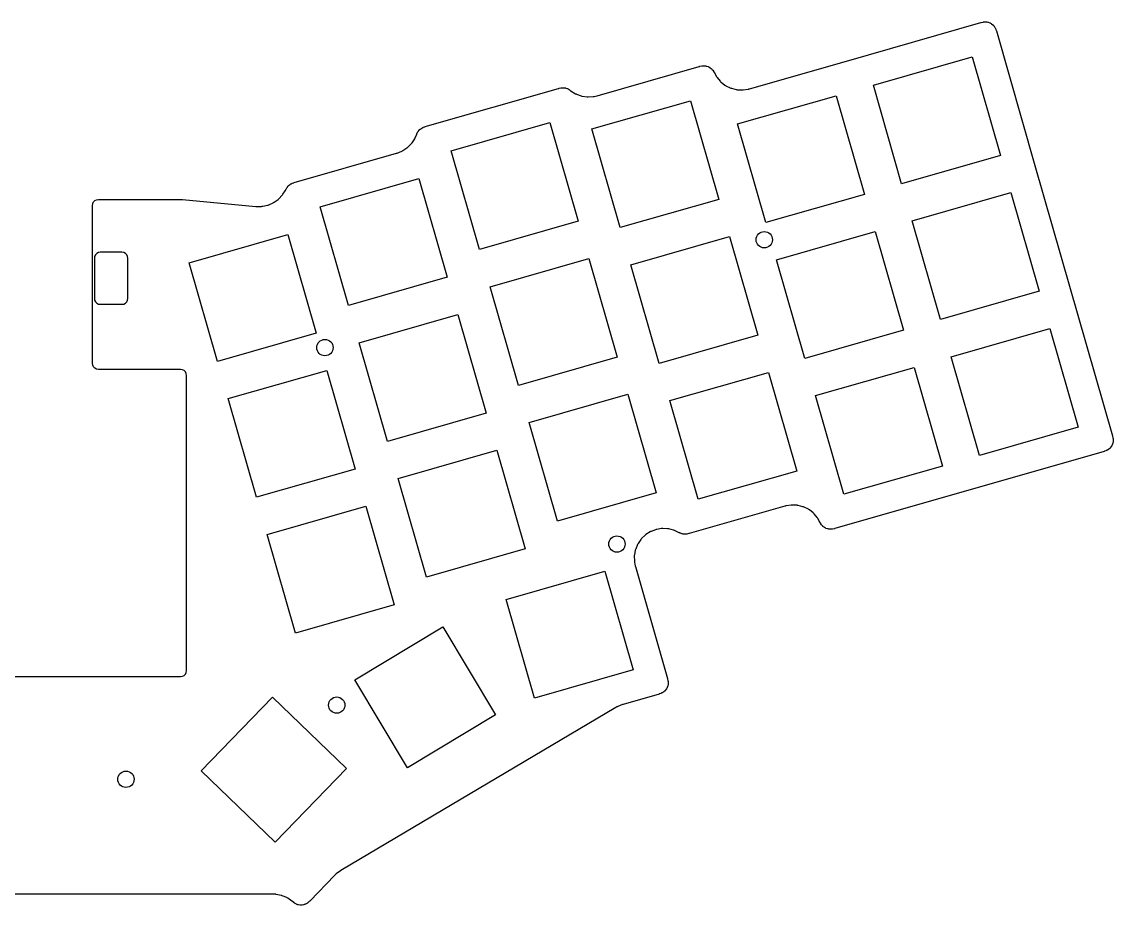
# Model space of a CAD drawing. Header units: millimetres. Extents: x 30 to 324, y -149 to -30.
# Drawn here: x 177 to 323.7, y -148.5 to -29.8 of the extents above; entities that cross this region are included whole.
import ezdxf

# ---------------------------------------------------------------- set-up
doc = ezdxf.new("R2010")
doc.units = ezdxf.units.MM
doc.layers.add('Edge.Cuts', color=254, linetype='CONTINUOUS', true_color=0xd0d2cd)

msp = doc.modelspace()

# ---------------------------------------------------------------- linework, layer by layer
at = {"layer": 'Edge.Cuts', "linetype": 'CONTINUOUS'}
for p, q in [((287.836016, -35.044995), (305.908811, -29.862231)), ((305.908811, -29.862231), (305.941165, -29.853681)), ((305.941165, -29.853681), (305.973848, -29.846491)), ((305.973848, -29.846491), (306.230992, -29.79554)), ((306.230992, -29.79554), (306.264107, -29.789699)), ((306.264107, -29.789699), (306.29744, -29.785255)), ((306.29744, -29.785255), (306.350415, -29.779322)), ((306.350415, -29.779322), (306.389059, -29.77594)), ((306.389059, -29.77594), (306.427823, -29.774435)), ((306.427823, -29.774435), (306.637695, -29.771383)), ((306.637695, -29.771383), (306.663923, -29.772098)), ((306.663923, -29.772098), (306.69, -29.775)), ((306.69, -29.775), (306.69068, -29.775105)), ((306.69068, -29.775105), (306.715924, -29.779403)), ((306.715924, -29.779403), (306.741019, -29.784506)), ((306.741019, -29.784506), (306.835265, -29.805253)), ((306.835265, -29.805253), (306.874727, -29.814997)), ((306.874727, -29.814997), (306.913643, -29.826733)), ((306.913643, -29.826733), (307.111361, -29.89188)), ((307.111361, -29.89188), (307.13559, -29.900972)), ((307.13559, -29.900972), (307.159, -29.912)), ((307.159, -29.912), (307.181782, -29.924384)), ((307.181782, -29.924384), (307.20413, -29.937534)), ((307.20413, -29.937534), (307.286928, -29.988165)), ((307.286928, -29.988165), (307.320438, -30.009823)), ((307.320438, -30.009823), (307.352827, -30.033125)), ((307.352827, -30.033125), (307.519141, -30.15919)), ((307.519141, -30.15919), (307.539283, -30.175798)), ((307.539283, -30.175798), (307.558, -30.194)), ((307.558, -30.194), (307.575664, -30.213296)), ((307.575664, -30.213296), (307.592661, -30.233185)), ((307.592661, -30.233185), (307.655139, -30.308881)), ((307.655139, -30.308881), (307.679237, -30.33957)), ((307.679237, -30.33957), (307.701808, -30.371398)), ((307.701808, -30.371398), (307.814725, -30.53914)), ((307.814725, -30.53914), (307.850175, -30.597538)), ((307.850175, -30.597538), (307.88, -30.659)), ((307.88, -30.659), (307.89712, -30.698946)), ((307.89712, -30.698946), (307.906634, -30.722143)), ((307.906634, -30.722143), (307.915417, -30.745627)), ((307.915417, -30.745627), (307.98154, -30.931251)), ((307.98154, -30.931251), (307.989622, -30.955121)), ((307.989622, -30.955121), (307.996948, -30.979234)), ((307.996948, -30.979234), (313.191993, -49.099977)), ((274.805495, -38.781138), (287.835983, -35.045005)), ((287.835983, -35.045005), (287.836, -35.045)), ((287.836, -35.045), (287.836016, -35.044995)), ((291.465396, -38.269192), (304.730807, -34.465396)), ((304.730807, -34.465396), (308.534603, -47.730807)), ((254.348329, -39.705597), (268.071814, -35.77023)), ((268.071814, -35.77023), (268.104164, -35.761681)), ((268.104164, -35.761681), (268.136845, -35.754492)), ((268.136845, -35.754492), (268.393992, -35.70354)), ((268.393992, -35.70354), (268.427107, -35.697699)), ((268.427107, -35.697699), (268.46044, -35.693255)), ((268.46044, -35.693255), (268.513415, -35.687322)), ((268.513415, -35.687322), (268.552059, -35.68394)), ((268.552059, -35.68394), (268.590823, -35.682435)), ((268.590823, -35.682435), (268.801191, -35.679375)), ((268.801191, -35.679375), (268.826922, -35.680096)), ((268.826922, -35.680096), (268.8525, -35.683)), ((268.8525, -35.683), (268.853857, -35.683213)), ((268.853857, -35.683213), (268.877931, -35.687367)), ((268.877931, -35.687367), (268.901866, -35.692254)), ((268.901866, -35.692254), (268.99771, -35.713351)), ((268.99771, -35.713351), (269.036733, -35.722975)), ((269.036733, -35.722975), (269.075225, -35.734547)), ((269.075225, -35.734547), (269.274128, -35.799836)), ((269.274128, -35.799836), (269.298531, -35.809086)), ((269.298531, -35.809086), (269.322, -35.8205)), ((269.322, -35.8205), (269.328913, -35.824257)), ((269.328913, -35.824257), (269.344896, -35.833182)), ((269.344896, -35.833182), (269.36067, -35.84247)), ((269.36067, -35.84247), (269.447025, -35.894655)), ((269.447025, -35.894655), (269.483344, -35.917964)), ((269.483344, -35.917964), (269.518354, -35.943197)), ((269.518354, -35.943197), (269.682475, -36.068348)), ((269.682475, -36.068348), (269.702368, -36.084713)), ((269.702368, -36.084713), (269.721, -36.1025)), ((269.721, -36.1025), (269.738608, -36.121352)), ((269.738608, -36.121352), (269.755431, -36.140907)), ((269.755431, -36.140907), (269.81814, -36.216881)), ((269.81814, -36.216881), (269.842237, -36.247569)), ((269.842237, -36.247569), (269.864808, -36.279398)), ((269.864808, -36.279398), (270.014849, -36.50229)), ((270.014849, -36.50229), (270.015836, -36.504073)), ((270.015836, -36.504073), (270.0165, -36.506)), ((270.0165, -36.506), (270.017137, -36.507944)), ((270.017137, -36.507944), (270.018045, -36.509777)), ((270.018045, -36.509777), (270.022, -36.5165)), ((270.022, -36.5165), (270.026803, -36.525104)), ((270.026803, -36.525104), (270.031211, -36.533917)), ((270.031211, -36.533917), (270.043523, -36.559989)), ((270.043523, -36.559989), (270.044154, -36.560555)), ((270.044154, -36.560555), (270.045, -36.5605)), ((270.045, -36.5605), (270.045866, -36.56043)), ((270.045866, -36.56043), (270.04654, -36.560979)), ((270.04654, -36.560979), (270.368572, -37.144552)), ((270.368572, -37.144552), (270.411412, -37.213636)), ((270.411412, -37.213636), (270.461041, -37.278015)), ((270.461041, -37.278015), (270.88125, -37.769325)), ((270.88125, -37.769325), (270.936835, -37.82803)), ((270.936835, -37.82803), (270.998061, -37.880825)), ((270.998061, -37.880825), (271.508709, -38.277996)), ((231.223223, -43.866055), (249.153744, -38.724962)), ((249.153744, -38.724962), (249.185156, -38.716642)), ((249.185156, -38.716642), (249.21688, -38.709604)), ((249.21688, -38.709604), (249.475423, -38.657736)), ((249.475423, -38.657736), (249.509113, -38.651724)), ((249.509113, -38.651724), (249.543029, -38.647158)), ((249.543029, -38.647158), (249.594063, -38.641396)), ((249.594063, -38.641396), (249.633061, -38.637957)), ((249.633061, -38.637957), (249.67218, -38.63643)), ((249.67218, -38.63643), (249.881697, -38.633383)), ((249.881697, -38.633383), (249.907923, -38.634098)), ((249.907923, -38.634098), (249.934, -38.637)), ((249.934, -38.637), (249.934681, -38.637105)), ((249.934681, -38.637105), (249.959925, -38.641403)), ((249.959925, -38.641403), (249.985018, -38.646507)), ((249.985018, -38.646507), (250.079265, -38.667253)), ((250.079265, -38.667253), (250.118727, -38.676997)), ((250.118727, -38.676997), (250.157643, -38.688733)), ((250.157643, -38.688733), (250.355138, -38.753808)), ((250.355138, -38.753808), (250.379532, -38.763079)), ((250.379532, -38.763079), (250.403, -38.7745)), ((250.403, -38.7745), (250.409911, -38.778256)), ((250.409911, -38.778256), (250.425896, -38.787182)), ((250.425896, -38.787182), (250.441671, -38.796471)), ((250.441671, -38.796471), (250.528728, -38.849081)), ((250.528728, -38.849081), (250.56437, -38.871929)), ((250.56437, -38.871929), (250.598753, -38.896631)), ((250.598753, -38.896631), (250.773736, -39.029501)), ((250.773736, -39.029501), (250.806578, -39.053153)), ((250.806578, -39.053153), (250.840573, -39.075114)), ((250.840573, -39.075114), (251.427036, -39.433272)), ((251.427036, -39.433272), (251.498808, -39.472221)), ((251.498808, -39.472221), (251.574176, -39.50365)), ((251.574176, -39.50365), (252.182893, -39.721733)), ((271.508709, -38.277996), (271.575195, -38.324495)), ((271.575195, -38.324495), (271.646049, -38.364022)), ((271.646049, -38.364022), (272.226264, -38.650133)), ((272.226264, -38.650133), (272.300433, -38.682159)), ((272.300433, -38.682159), (272.377455, -38.70654)), ((272.377455, -38.70654), (273.002734, -38.870247)), ((273.002734, -38.870247), (273.082642, -38.886864)), ((273.082642, -38.886864), (273.163826, -38.895253)), ((273.163826, -38.895253), (273.809089, -38.928794)), ((273.809089, -38.928794), (273.8898, -38.928913)), ((273.8898, -38.928913), (273.97011, -38.920899)), ((273.97011, -38.920899), (274.646491, -38.818724)), ((274.646491, -38.818724), (274.690741, -38.810762)), ((274.690741, -38.810762), (274.734472, -38.800327)), ((274.734472, -38.800327), (274.792473, -38.784752)), ((274.792473, -38.784752), (274.798992, -38.782973)), ((274.798992, -38.782973), (274.805495, -38.781138)), ((295.269192, -51.534603), (291.465396, -38.269192)), ((252.182893, -39.721733), (252.259981, -39.745046)), ((252.259981, -39.745046), (252.339023, -39.760489)), ((252.339023, -39.760489), (252.979281, -39.852411)), ((252.979281, -39.852411), (253.06017, -39.859858)), ((253.06017, -39.859858), (253.141396, -39.859064)), ((253.141396, -39.859064), (253.803723, -39.818898)), ((253.628396, -44.177192), (266.893807, -40.373396)), ((253.803723, -39.818898), (253.867637, -39.812438)), ((253.867637, -39.812438), (253.930826, -39.800871)), ((253.930826, -39.800871), (254.303337, -39.717097)), ((254.303337, -39.717097), (254.325917, -39.711673)), ((254.325917, -39.711673), (254.348329, -39.705597)), ((266.893807, -40.373396), (270.697603, -53.638807)), ((273.201396, -43.506192), (286.466807, -39.702396)), ((286.466807, -39.702396), (290.270603, -52.967807)), ((230.841513, -44.012787), (230.903, -43.983)), ((230.903, -43.983), (230.942946, -43.96588)), ((230.942946, -43.96588), (230.966143, -43.956366)), ((230.966143, -43.956366), (230.989626, -43.947583)), ((230.989626, -43.947583), (231.175262, -43.881456)), ((231.175262, -43.881456), (231.199121, -43.873378)), ((231.199121, -43.873378), (231.223223, -43.866055)), ((234.709396, -47.131192), (247.974807, -43.327396)), ((247.974807, -43.327396), (251.778603, -56.592807)), ((277.005192, -56.771603), (273.201396, -43.506192)), ((229.814742, -45.496156), (229.852051, -45.433424)), ((229.852051, -45.433424), (229.883488, -45.367552)), ((229.883488, -45.367552), (230.095019, -44.866733)), ((230.095019, -44.866733), (230.107349, -44.835756)), ((230.107349, -44.835756), (230.118377, -44.804293)), ((230.118377, -44.804293), (230.135931, -44.750655)), ((230.135931, -44.750655), (230.144984, -44.726415)), ((230.144984, -44.726415), (230.156, -44.703)), ((230.156, -44.703), (230.168384, -44.680217)), ((230.168384, -44.680217), (230.181534, -44.657868)), ((230.181534, -44.657868), (230.232166, -44.57507)), ((230.232166, -44.57507), (230.253823, -44.541561)), ((230.253823, -44.541561), (230.277124, -44.509174)), ((230.277124, -44.509174), (230.40319, -44.342858)), ((230.40319, -44.342858), (230.419799, -44.322716)), ((230.419799, -44.322716), (230.438, -44.304)), ((230.438, -44.304), (230.457296, -44.286335)), ((230.457296, -44.286335), (230.477185, -44.269339)), ((230.477185, -44.269339), (230.552051, -44.207545)), ((230.552051, -44.207545), (230.583601, -44.182807)), ((230.583601, -44.182807), (230.61635, -44.15968)), ((230.61635, -44.15968), (230.783038, -44.048122)), ((230.783038, -44.048122), (230.841513, -44.012787)), ((257.432192, -57.442603), (253.628396, -44.177192)), ((228.231032, -47.084048), (228.770521, -46.727586)), ((228.770521, -46.727586), (228.835421, -46.679841)), ((228.835421, -46.679841), (228.895189, -46.625811)), ((228.895189, -46.625811), (229.352322, -46.168678)), ((229.352322, -46.168678), (229.406785, -46.10838)), ((229.406785, -46.10838), (229.45485, -46.042868)), ((229.45485, -46.042868), (229.814742, -45.496156)), ((213.614217, -51.386056), (227.371943, -47.441199)), ((227.371943, -47.441199), (227.410666, -47.429024)), ((227.410666, -47.429024), (227.448722, -47.414901)), ((227.448722, -47.414901), (228.087298, -47.1593)), ((228.087298, -47.1593), (228.161077, -47.125327)), ((228.161077, -47.125327), (228.231032, -47.084048)), ((238.513192, -60.396603), (234.709396, -47.131192)), ((308.534603, -47.730807), (295.269192, -51.534603)), ((313.191993, -49.099977), (313.192, -49.1)), ((313.192, -49.1), (313.192007, -49.100023)), ((313.192007, -49.100023), (323.611771, -85.436816)), ((217.100396, -54.651192), (230.365807, -50.847396)), ((230.365807, -50.847396), (234.169603, -64.112807)), ((212.101996, -52.965101), (212.402109, -52.493136)), ((212.402109, -52.493136), (212.419399, -52.464652)), ((212.419399, -52.464652), (212.435488, -52.435473)), ((212.435488, -52.435473), (212.546777, -52.223304)), ((212.546777, -52.223304), (212.559376, -52.200213)), ((212.559376, -52.200213), (212.572727, -52.17755)), ((212.572727, -52.17755), (212.623166, -52.09507)), ((212.623166, -52.09507), (212.644823, -52.061561)), ((212.644823, -52.061561), (212.668124, -52.029174)), ((212.668124, -52.029174), (212.79419, -51.862858)), ((212.79419, -51.862858), (212.810799, -51.842715)), ((212.810799, -51.842715), (212.829, -51.824)), ((212.829, -51.824), (212.829285, -51.82373)), ((212.829285, -51.82373), (212.848276, -51.806311)), ((212.848276, -51.806311), (212.867817, -51.789512)), ((212.867817, -51.789512), (212.940391, -51.72913)), ((212.940391, -51.72913), (212.973672, -51.702901)), ((212.973672, -51.702901), (213.008295, -51.67847)), ((213.008295, -51.67847), (213.17397, -51.56802)), ((213.17397, -51.56802), (213.232496, -51.532761)), ((213.232496, -51.532761), (213.293999, -51.503)), ((213.293999, -51.503), (213.333946, -51.48588)), ((213.333946, -51.48588), (213.357143, -51.476366)), ((213.357143, -51.476366), (213.380627, -51.467583)), ((213.380627, -51.467583), (213.566267, -51.401454)), ((213.566267, -51.401454), (213.590121, -51.393378)), ((213.590121, -51.393378), (213.614217, -51.386056)), ((296.702396, -56.533192), (309.967807, -52.729396)), ((309.967807, -52.729396), (313.771603, -65.994807)), ((186.5, -54.452), (186.539155, -54.204786)), ((186.539155, -54.204786), (186.652786, -53.981772)), ((186.652786, -53.981772), (186.829772, -53.804786)), ((186.829772, -53.804786), (187.052786, -53.691155)), ((187.052786, -53.691155), (187.3, -53.652)), ((187.3, -53.652), (198.387656, -53.652)), ((198.387656, -53.652), (198.406994, -53.652234)), ((198.406994, -53.652234), (198.426321, -53.652935)), ((198.426321, -53.652935), (198.575061, -53.660132)), ((198.575061, -53.660132), (198.592986, -53.661201)), ((198.592986, -53.661201), (198.610882, -53.662672)), ((198.610882, -53.662672), (208.465388, -54.584202)), ((210.18156, -54.379298), (210.773472, -54.119688)), ((210.773472, -54.119688), (210.845968, -54.083406)), ((210.845968, -54.083406), (210.914419, -54.039974)), ((210.914419, -54.039974), (211.44266, -53.66597)), ((211.44266, -53.66597), (211.506292, -53.615896)), ((211.506292, -53.615896), (211.564537, -53.559647)), ((211.564537, -53.559647), (212.011072, -53.082426)), ((212.011072, -53.082426), (212.059261, -53.025878)), ((212.059261, -53.025878), (212.101996, -52.965101)), ((270.697603, -53.638807), (257.432192, -57.442603)), ((290.270603, -52.967807), (277.005192, -56.771603)), ((186.5, -75.702), (186.5, -54.452)), ((208.465388, -54.584202), (208.506044, -54.586962)), ((208.506044, -54.586962), (208.546787, -54.587648)), ((208.546787, -54.587648), (209.234988, -54.5817)), ((209.234988, -54.5817), (209.315553, -54.576933)), ((209.315553, -54.576933), (209.395226, -54.564073)), ((209.395226, -54.564073), (210.027381, -54.429011)), ((210.027381, -54.429011), (210.105732, -54.408067)), ((210.105732, -54.408067), (210.18156, -54.379298)), ((220.904192, -67.916603), (217.100396, -54.651192)), ((251.778603, -56.592807), (238.513192, -60.396603)), ((300.506192, -69.798603), (296.702396, -56.533192)), ((199.491396, -62.172192), (212.756807, -58.368396)), ((212.756807, -58.368396), (216.560603, -71.633807)), ((258.865396, -62.441192), (272.130807, -58.637396)), ((272.130807, -58.637396), (275.934603, -71.902807)), ((278.438396, -61.770192), (291.703807, -57.966396)), ((291.703807, -57.966396), (295.507603, -71.231807)), ((186.789155, -61.302786), (186.75, -61.55)), ((186.75, -61.55), (186.75, -66.95)), ((186.902786, -61.079772), (186.789155, -61.302786)), ((187.079772, -60.902786), (186.902786, -61.079772)), ((187.302786, -60.789155), (187.079772, -60.902786)), ((187.55, -60.75), (187.302786, -60.789155)), ((190.45, -60.75), (187.55, -60.75)), ((190.697214, -60.789155), (190.45, -60.75)), ((190.920228, -60.902786), (190.697214, -60.789155)), ((191.097214, -61.079772), (190.920228, -60.902786)), ((191.210845, -61.302786), (191.097214, -61.079772)), ((191.25, -61.55), (191.210845, -61.302786)), ((191.25, -66.95), (191.25, -61.55)), ((239.946396, -65.395192), (253.211807, -61.591396)), ((253.211807, -61.591396), (257.015603, -74.856807)), ((203.295192, -75.437603), (199.491396, -62.172192)), ((262.669192, -75.706603), (258.865396, -62.441192)), ((282.242192, -75.035603), (278.438396, -61.770192)), ((234.169603, -64.112807), (220.904192, -67.916603)), ((243.750192, -78.660603), (239.946396, -65.395192)), ((313.771603, -65.994807), (300.506192, -69.798603)), ((186.75, -66.95), (186.789155, -67.197214)), ((186.789155, -67.197214), (186.902786, -67.420228)), ((186.902786, -67.420228), (187.079772, -67.597214)), ((190.920228, -67.597214), (191.097214, -67.420228)), ((191.097214, -67.420228), (191.210845, -67.197214)), ((191.210845, -67.197214), (191.25, -66.95)), ((187.079772, -67.597214), (187.302786, -67.710845)), ((187.302786, -67.710845), (187.55, -67.75)), ((187.55, -67.75), (190.45, -67.75)), ((190.45, -67.75), (190.697214, -67.710845)), ((190.697214, -67.710845), (190.920228, -67.597214)), ((222.337396, -72.915192), (235.602807, -69.111396)), ((235.602807, -69.111396), (239.406603, -82.376807)), ((216.560603, -71.633807), (203.295192, -75.437603)), ((295.507603, -71.231807), (282.242192, -75.035603)), ((301.939396, -74.797192), (315.204807, -70.993396)), ((315.204807, -70.993396), (319.008603, -84.258807)), ((226.141192, -86.180603), (222.337396, -72.915192)), ((275.934603, -71.902807), (262.669192, -75.706603)), ((305.743192, -88.062603), (301.939396, -74.797192)), ((186.539155, -75.949214), (186.5, -75.702)), ((186.652786, -76.172227), (186.539155, -75.949214)), ((186.829772, -76.349214), (186.652786, -76.172227)), ((257.015603, -74.856807), (243.750192, -78.660603)), ((283.675396, -80.034192), (296.940807, -76.230396)), ((296.940807, -76.230396), (300.744603, -89.495807)), ((187.052786, -76.462845), (186.829772, -76.349214)), ((187.3, -76.502), (187.052786, -76.462845)), ((198.35, -76.502), (187.3, -76.502)), ((198.597214, -76.541155), (198.35, -76.502)), ((198.820228, -76.654786), (198.597214, -76.541155)), ((198.997214, -76.831772), (198.820228, -76.654786)), ((199.110845, -77.054786), (198.997214, -76.831772)), ((199.15, -77.301999), (199.110845, -77.054786)), ((199.15, -117.001999), (199.15, -77.301999)), ((204.728396, -80.436192), (217.993807, -76.632396)), ((217.993807, -76.632396), (221.797603, -89.897807)), ((264.102396, -80.705192), (277.367807, -76.901396)), ((277.367807, -76.901396), (281.171603, -90.166807)), ((208.532192, -93.701603), (204.728396, -80.436192)), ((245.183396, -83.659192), (258.448807, -79.855396)), ((258.448807, -79.855396), (262.252603, -93.120807)), ((287.479192, -93.299603), (283.675396, -80.034192)), ((267.906192, -93.970603), (264.102396, -80.705192)), ((239.406603, -82.376807), (226.141192, -86.180603)), ((248.987192, -96.924603), (245.183396, -83.659192)), ((319.008603, -84.258807), (305.743192, -88.062603)), ((323.647267, -86.441643), (323.582119, -86.639361)), ((323.611771, -85.436816), (323.620319, -85.469165)), ((323.620319, -85.469165), (323.627507, -85.501842)), ((323.627507, -85.501842), (323.679074, -85.762095)), ((323.659003, -86.402727), (323.647267, -86.441643)), ((323.668747, -86.363265), (323.659003, -86.402727)), ((323.689493, -86.269018), (323.668747, -86.363265)), ((323.679074, -85.762095), (323.684427, -85.792091)), ((323.684427, -85.792091), (323.688632, -85.82227)), ((323.688632, -85.82227), (323.694823, -85.873859)), ((323.694597, -86.243924), (323.689493, -86.269018)), ((323.698895, -86.218681), (323.694597, -86.243924)), ((323.694823, -85.873859), (323.698823, -85.917077)), ((323.698823, -85.917077), (323.700474, -85.960448)), ((323.699, -86.218), (323.698895, -86.218681)), ((323.701925, -86.191924), (323.699, -86.218)), ((323.700474, -85.960448), (323.702713, -86.165696)), ((323.702713, -86.165696), (323.701925, -86.191924)), ((227.574396, -91.179192), (240.839807, -87.375396)), ((240.839807, -87.375396), (244.643603, -100.640807)), ((322.496258, -87.523521), (286.301185, -97.902771)), ((322.518894, -87.516667), (322.496258, -87.523521)), ((322.541317, -87.509146), (322.518894, -87.516667)), ((322.727978, -87.443454), (322.541317, -87.509146)), ((322.751853, -87.434621), (322.727978, -87.443454)), ((322.775435, -87.425035), (322.751853, -87.434621)), ((322.8155, -87.408), (322.775435, -87.425035)), ((322.877432, -87.378109), (322.8155, -87.408)), ((322.936241, -87.342468), (322.877432, -87.378109)), ((323.1023, -87.230685), (322.936241, -87.342468)), ((323.135382, -87.207175), (323.1023, -87.230685)), ((323.167228, -87.182018), (323.135382, -87.207175)), ((323.241183, -87.120488), (323.167228, -87.182018)), ((323.260724, -87.103689), (323.241183, -87.120488)), ((323.279715, -87.08627), (323.260724, -87.103689)), ((323.28, -87.086), (323.279715, -87.08627)), ((323.298201, -87.067284), (323.28, -87.086)), ((323.314809, -87.047142), (323.298201, -87.067284)), ((323.440876, -86.880826), (323.314809, -87.047142)), ((323.464177, -86.848439), (323.440876, -86.880826)), ((323.485834, -86.81493), (323.464177, -86.848439)), ((323.536466, -86.732132), (323.485834, -86.81493)), ((323.549616, -86.709783), (323.536466, -86.732132)), ((323.562, -86.687), (323.549616, -86.709783)), ((323.573028, -86.66359), (323.562, -86.687)), ((323.582119, -86.639361), (323.573028, -86.66359)), ((221.797603, -89.897807), (208.532192, -93.701603)), ((281.171603, -90.166807), (267.906192, -93.970603)), ((300.744603, -89.495807), (287.479192, -93.299603)), ((231.378192, -104.444603), (227.574396, -91.179192)), ((262.252603, -93.120807), (248.987192, -96.924603)), ((209.965396, -98.699192), (223.230807, -94.895396)), ((223.230807, -94.895396), (227.034603, -108.160807)), ((279.567485, -94.891868), (266.728188, -98.573769)), ((279.574008, -94.890028), (279.567485, -94.891868)), ((279.580546, -94.888241), (279.574008, -94.890028)), ((279.638531, -94.872672), (279.580546, -94.888241)), ((279.682259, -94.862237), (279.638531, -94.872672)), ((279.726504, -94.854277), (279.682259, -94.862237)), ((280.402396, -94.752175), (279.726504, -94.854277)), ((280.4832, -94.744137), (280.402396, -94.752175)), ((280.564403, -94.744332), (280.4832, -94.744137)), ((281.210159, -94.778697), (280.564403, -94.744332)), ((281.290373, -94.787037), (281.210159, -94.778697)), ((281.369341, -94.803411), (281.290373, -94.787037)), ((281.995053, -94.966432), (281.369341, -94.803411)), ((282.072552, -94.990888), (281.995053, -94.966432)), ((282.14717, -95.02308), (282.072552, -94.990888)), ((282.726951, -95.308978), (282.14717, -95.02308)), ((282.797805, -95.348505), (282.726951, -95.308978)), ((282.864291, -95.395004), (282.797805, -95.348505)), ((283.374939, -95.792175), (282.864291, -95.395004)), ((283.436165, -95.84497), (283.374939, -95.792175)), ((283.49175, -95.903675), (283.436165, -95.84497)), ((283.911959, -96.394984), (283.49175, -95.903675)), ((283.961588, -96.459364), (283.911959, -96.394984)), ((284.004427, -96.528448), (283.961588, -96.459364)), ((284.32646, -97.112021), (284.004427, -96.528448)), ((261.589721, -98.287054), (261.515841, -98.31966)), ((262.193573, -98.056216), (261.589721, -98.287054)), ((262.271085, -98.03103), (262.193573, -98.056216)), ((262.350758, -98.01386), (262.271085, -98.03103)), ((262.988932, -97.910027), (262.350758, -98.01386)), ((263.069247, -97.901095), (262.988932, -97.910027)), ((263.150052, -97.900309), (263.069247, -97.901095)), ((263.795845, -97.926685), (263.150052, -97.900309)), ((263.876418, -97.934071), (263.795845, -97.926685)), ((263.955832, -97.949558), (263.876418, -97.934071)), ((264.584004, -98.105402), (263.955832, -97.949558)), ((264.661605, -98.128886), (264.584004, -98.105402)), ((264.736429, -98.160106), (264.661605, -98.128886)), ((265.360196, -98.458317), (264.736429, -98.160106)), ((284.327134, -97.11257), (284.32646, -97.112021)), ((284.328, -97.1125), (284.327134, -97.11257)), ((284.328846, -97.112445), (284.328, -97.1125)), ((284.329477, -97.113011), (284.328846, -97.112445)), ((284.341604, -97.13869), (284.329477, -97.113011)), ((284.346151, -97.147922), (284.341604, -97.13869)), ((284.351, -97.157), (284.346151, -97.147922)), ((284.355232, -97.164617), (284.351, -97.157)), ((284.355933, -97.16603), (284.355232, -97.164617)), ((284.3565, -97.167499), (284.355933, -97.16603)), ((284.357096, -97.168953), (284.3565, -97.167499)), ((284.357883, -97.170312), (284.357096, -97.168953)), ((284.508192, -97.393602), (284.357883, -97.170312)), ((284.530763, -97.42543), (284.508192, -97.393602)), ((284.55486, -97.456119), (284.530763, -97.42543)), ((284.617339, -97.531815), (284.55486, -97.456119)), ((284.634334, -97.551704), (284.617339, -97.531815)), ((284.652, -97.571), (284.634334, -97.551704)), ((284.670716, -97.589201), (284.652, -97.571)), ((284.690858, -97.605809), (284.670716, -97.589201)), ((284.857174, -97.731876), (284.690858, -97.605809)), ((284.889561, -97.755177), (284.857174, -97.731876)), ((284.92307, -97.776834), (284.889561, -97.755177)), ((285.005868, -97.827466), (284.92307, -97.776834)), ((285.028217, -97.840616), (285.005868, -97.827466)), ((285.051, -97.853), (285.028217, -97.840616)), ((285.074413, -97.864021), (285.051, -97.853)), ((285.098648, -97.873091), (285.074413, -97.864021)), ((285.297775, -97.938453), (285.098648, -97.873091)), ((285.336267, -97.950025), (285.297775, -97.938453)), ((285.37529, -97.959649), (285.336267, -97.950025)), ((285.471134, -97.980746), (285.37529, -97.959649)), ((285.495069, -97.985633), (285.471134, -97.980746)), ((285.519143, -97.989787), (285.495069, -97.985633)), ((285.520499, -97.99), (285.519143, -97.989787)), ((285.546077, -97.992928), (285.520499, -97.99)), ((285.57181, -97.993718), (285.546077, -97.992928)), ((285.777552, -97.991474), (285.57181, -97.993718)), ((285.820923, -97.989823), (285.777552, -97.991474)), ((285.864141, -97.985823), (285.820923, -97.989823)), ((285.91573, -97.979632), (285.864141, -97.985823)), ((285.945909, -97.975427), (285.91573, -97.979632)), ((285.975905, -97.970074), (285.945909, -97.975427)), ((286.236157, -97.918508), (285.975905, -97.970074)), ((286.268834, -97.911318), (286.236157, -97.918508)), ((286.301185, -97.902771), (286.268834, -97.911318)), ((213.769192, -111.964603), (209.965396, -98.699192)), ((260.204143, -99.381278), (259.840066, -99.915414)), ((260.253161, -99.316661), (260.204143, -99.381278)), ((260.308471, -99.25734), (260.253161, -99.316661)), ((260.772613, -98.807577), (260.308471, -99.25734)), ((260.833554, -98.754234), (260.772613, -98.807577)), ((260.899574, -98.707325), (260.833554, -98.754234)), ((261.445625, -98.359547), (260.899574, -98.707325)), ((261.515841, -98.31966), (261.445625, -98.359547)), ((265.392549, -98.47483), (265.360196, -98.458317)), ((265.423999, -98.493), (265.392549, -98.47483)), ((265.432882, -98.498444), (265.423999, -98.493)), ((265.45522, -98.511611), (265.432882, -98.498444)), ((265.478, -98.524), (265.45522, -98.511611)), ((265.50141, -98.535028), (265.478, -98.524)), ((265.525639, -98.544119), (265.50141, -98.535028)), ((265.723356, -98.609267), (265.525639, -98.544119)), ((265.762273, -98.621003), (265.723356, -98.609267)), ((265.801735, -98.630747), (265.762273, -98.621003)), ((265.895982, -98.651493), (265.801735, -98.630747)), ((265.921074, -98.656597), (265.895982, -98.651493)), ((265.946319, -98.660895), (265.921074, -98.656597)), ((265.947, -98.661), (265.946319, -98.660895)), ((265.973076, -98.663926), (265.947, -98.661)), ((265.999304, -98.664713), (265.973076, -98.663926)), ((266.204552, -98.662474), (265.999304, -98.664713)), ((266.247923, -98.660823), (266.204552, -98.662474)), ((266.29114, -98.656823), (266.247923, -98.660823)), ((266.34273, -98.650632), (266.29114, -98.656823)), ((266.372909, -98.646427), (266.34273, -98.650632)), ((266.402905, -98.641074), (266.372909, -98.646427)), ((266.663152, -98.589508), (266.402905, -98.641074)), ((266.695835, -98.582319), (266.663152, -98.589508)), ((266.728188, -98.573769), (266.695835, -98.582319)), ((244.643603, -100.640807), (231.378192, -104.444603)), ((259.467488, -100.809461), (259.343585, -101.444162)), ((259.486911, -100.731183), (259.467488, -100.809461)), ((259.514118, -100.655258), (259.486911, -100.731183)), ((259.762563, -100.05851), (259.514118, -100.655258)), ((259.797667, -99.984985), (259.762563, -100.05851)), ((259.840066, -99.915414), (259.797667, -99.984985)), ((259.332108, -101.524377), (259.328803, -101.605341)), ((259.328803, -101.605341), (259.335266, -102.259718)), ((259.343585, -101.444162), (259.332108, -101.524377)), ((259.335266, -102.259718), (259.339423, -102.333648)), ((259.339423, -102.333648), (259.350397, -102.406876)), ((259.350397, -102.406876), (259.459471, -102.958954)), ((242.115396, -107.426192), (255.380807, -103.622396)), ((255.380807, -103.622396), (259.184603, -116.887807)), ((259.459471, -102.958954), (259.466688, -102.991833)), ((259.466688, -102.991833), (259.475284, -103.02438)), ((259.475284, -103.02438), (263.788105, -118.06698)), ((227.034603, -108.160807), (213.769192, -111.964603)), ((245.919192, -120.691603), (242.115396, -107.426192)), ((221.753782, -118.227308), (233.582691, -111.119782)), ((233.582691, -111.119782), (240.690217, -122.948691)), ((198.997214, -117.472227), (199.110845, -117.249213)), ((199.110845, -117.249213), (199.15, -117.001999)), ((259.184603, -116.887807), (245.919192, -120.691603)), ((155.65, -117.801999), (198.35, -117.801999)), ((198.35, -117.801999), (198.597214, -117.762844)), ((198.597214, -117.762844), (198.820228, -117.649213)), ((198.820228, -117.649213), (198.997214, -117.472227)), ((228.861308, -130.056217), (221.753782, -118.227308)), ((263.788105, -118.06698), (263.796368, -118.098154)), ((263.796368, -118.098154), (263.803365, -118.129636)), ((263.803365, -118.129636), (263.855125, -118.386842)), ((263.855125, -118.386842), (263.86125, -118.421117)), ((263.86125, -118.421117), (263.865878, -118.455626)), ((263.865878, -118.455626), (263.871516, -118.505966)), ((263.871516, -118.505966), (263.874988, -118.546062)), ((263.874988, -118.546062), (263.876439, -118.586282)), ((263.877928, -118.820922), (263.875, -118.8465)), ((263.876439, -118.586282), (263.878718, -118.79519)), ((263.878718, -118.79519), (263.877928, -118.820922)), ((262.671313, -120.152793), (257.838047, -121.538803)), ((262.694884, -120.145639), (262.671313, -120.152793)), ((262.718224, -120.137762), (262.694884, -120.145639)), ((262.904851, -120.071566), (262.718224, -120.137762)), ((262.928851, -120.062618), (262.904851, -120.071566)), ((262.95255, -120.052907), (262.928851, -120.062618)), ((262.992, -120.036), (262.95255, -120.052907)), ((263.053487, -120.006213), (262.992, -120.036)), ((263.111962, -119.970878), (263.053487, -120.006213)), ((263.277344, -119.860193), (263.111962, -119.970878)), ((263.31135, -119.83613), (263.277344, -119.860193)), ((263.344055, -119.81033), (263.31135, -119.83613)), ((263.417183, -119.749488), (263.344055, -119.81033)), ((263.436724, -119.732689), (263.417183, -119.749488)), ((263.455715, -119.71527), (263.436724, -119.732689)), ((263.456, -119.715), (263.455715, -119.71527)), ((263.474201, -119.696284), (263.456, -119.715)), ((263.49081, -119.676142), (263.474201, -119.696284)), ((263.616876, -119.509826), (263.49081, -119.676142)), ((263.640177, -119.477439), (263.616876, -119.509826)), ((263.661834, -119.44393), (263.640177, -119.477439)), ((263.712466, -119.361132), (263.661834, -119.44393)), ((263.725616, -119.338783), (263.712466, -119.361132)), ((263.738, -119.316), (263.725616, -119.338783)), ((263.74902, -119.292587), (263.738, -119.316)), ((263.75809, -119.268352), (263.74902, -119.292587)), ((263.823452, -119.069225), (263.75809, -119.268352)), ((263.835024, -119.030733), (263.823452, -119.069225)), ((263.844649, -118.99171), (263.835024, -119.030733)), ((263.865746, -118.895866), (263.844649, -118.99171)), ((263.870633, -118.871931), (263.865746, -118.895866)), ((263.874786, -118.847857), (263.870633, -118.871931)), ((263.875, -118.8465), (263.874786, -118.847857)), ((201.111412, -130.496301), (210.697698, -120.569412)), ((210.697698, -120.569412), (220.624587, -130.155698)), ((257.761287, -121.565095), (257.095008, -121.831784)), ((257.799334, -121.550975), (257.761287, -121.565095)), ((257.838047, -121.538803), (257.799334, -121.550975)), ((256.852286, -121.960166), (219.896439, -143.869989)), ((240.690217, -122.948691), (228.861308, -130.056217)), ((256.861032, -121.955056), (256.852286, -121.960166)), ((256.869842, -121.950056), (256.861032, -121.955056)), ((257.001865, -121.876237), (256.869842, -121.950056)), ((257.047719, -121.852507), (257.001865, -121.876237)), ((257.095008, -121.831784), (257.047719, -121.852507)), ((211.038301, -140.082587), (201.111412, -130.496301)), ((220.624587, -130.155698), (211.038301, -140.082587)), ((219.014643, -144.563688), (215.736703, -147.957494)), ((219.02408, -144.55408), (219.014643, -144.563688)), ((219.033678, -144.544633), (219.02408, -144.55408)), ((219.173285, -144.409504), (219.033678, -144.544633)), ((219.212113, -144.374312), (219.173285, -144.409504)), ((219.253161, -144.341736), (219.212113, -144.374312)), ((219.827907, -143.91554), (219.253161, -144.341736)), ((219.861587, -143.891883), (219.827907, -143.91554)), ((219.896439, -143.869989), (219.861587, -143.891883)), ((210.729553, -147.058), (143.28764, -147.058)), ((210.749993, -147.058261), (210.729553, -147.058)), ((210.77042, -147.059045), (210.749993, -147.058261)), ((211.081873, -147.074976), (210.77042, -147.059045)), ((211.140727, -147.080171), (211.081873, -147.074976)), ((211.199038, -147.089695), (211.140727, -147.080171)), ((211.855207, -147.221921), (211.199038, -147.089695)), ((211.933778, -147.241945), (211.855207, -147.221921)), ((212.009919, -147.26982), (211.933778, -147.241945)), ((212.604076, -147.522177), (212.009919, -147.26982)), ((212.677009, -147.557619), (212.604076, -147.522177)), ((212.745979, -147.600262), (212.677009, -147.557619)), ((213.311386, -147.990783), (212.745979, -147.600262)), ((213.344365, -148.014826), (213.311386, -147.990783)), ((213.376074, -148.04052), (213.344365, -148.014826)), ((213.55694, -148.19488), (213.376074, -148.04052)), ((215.689455, -148.002576), (215.490763, -148.177233)), ((215.713539, -147.980517), (215.689455, -148.002576)), ((215.736703, -147.957494), (215.713539, -147.980517)), ((213.577271, -148.21166), (213.55694, -148.19488)), ((213.598144, -148.227761), (213.577271, -148.21166)), ((213.632, -148.253), (213.598144, -148.227761)), ((213.688637, -148.291326), (213.632, -148.253)), ((213.748534, -148.324324), (213.688637, -148.291326)), ((213.926569, -148.412061), (213.748534, -148.324324)), ((213.965451, -148.429946), (213.926569, -148.412061)), ((214.005233, -148.445725), (213.965451, -148.429946)), ((214.095677, -148.478829), (214.005233, -148.445725)), ((214.118111, -148.486665), (214.095677, -148.478829)), ((214.140769, -148.493831), (214.118111, -148.486665)), ((214.143, -148.4945), (214.140769, -148.493831)), ((214.168222, -148.500956), (214.143, -148.4945)), ((214.193887, -148.505331), (214.168222, -148.500956)), ((214.396487, -148.531401), (214.193887, -148.505331)), ((214.440088, -148.535801), (214.396487, -148.531401)), ((214.483865, -148.537807), (214.440088, -148.535801)), ((214.58026, -148.539581), (214.483865, -148.537807)), ((214.602997, -148.539676), (214.58026, -148.539581)), ((214.625726, -148.539126), (214.602997, -148.539676)), ((214.629, -148.539), (214.625726, -148.539126)), ((214.654869, -148.536927), (214.629, -148.539)), ((214.680477, -148.532716), (214.654869, -148.536927)), ((214.885141, -148.490267), (214.680477, -148.532716)), ((214.924739, -148.480999), (214.885141, -148.490267)), ((214.963814, -148.46973), (214.924739, -148.480999)), ((215.05569, -148.440685), (214.963814, -148.46973)), ((215.079864, -148.432617), (215.05569, -148.440685)), ((215.103771, -148.423782), (215.079864, -148.432617)), ((215.1045, -148.4235), (215.103771, -148.423782)), ((215.128524, -148.413022), (215.1045, -148.4235)), ((215.1516, -148.400593), (215.128524, -148.413022)), ((215.329427, -148.295102), (215.1516, -148.400593)), ((215.364408, -148.27311), (215.329427, -148.295102)), ((215.398207, -148.249341), (215.364408, -148.27311)), ((215.43953, -148.218656), (215.398207, -148.249341)), ((215.465573, -148.198471), (215.43953, -148.218656)), ((215.490763, -148.177233), (215.465573, -148.198471))]:
    msp.add_line(p, q, dxfattribs=at)
at = {"layer": 'Edge.Cuts'}
for centre in [(276.799, -59.072), (217.74, -73.567), (256.995, -99.981), (219.329999, -121.642), (191, -131.605)]:
    msp.add_circle(centre, 1.099999, dxfattribs=at)

doc.saveas('drawing.dxf')
